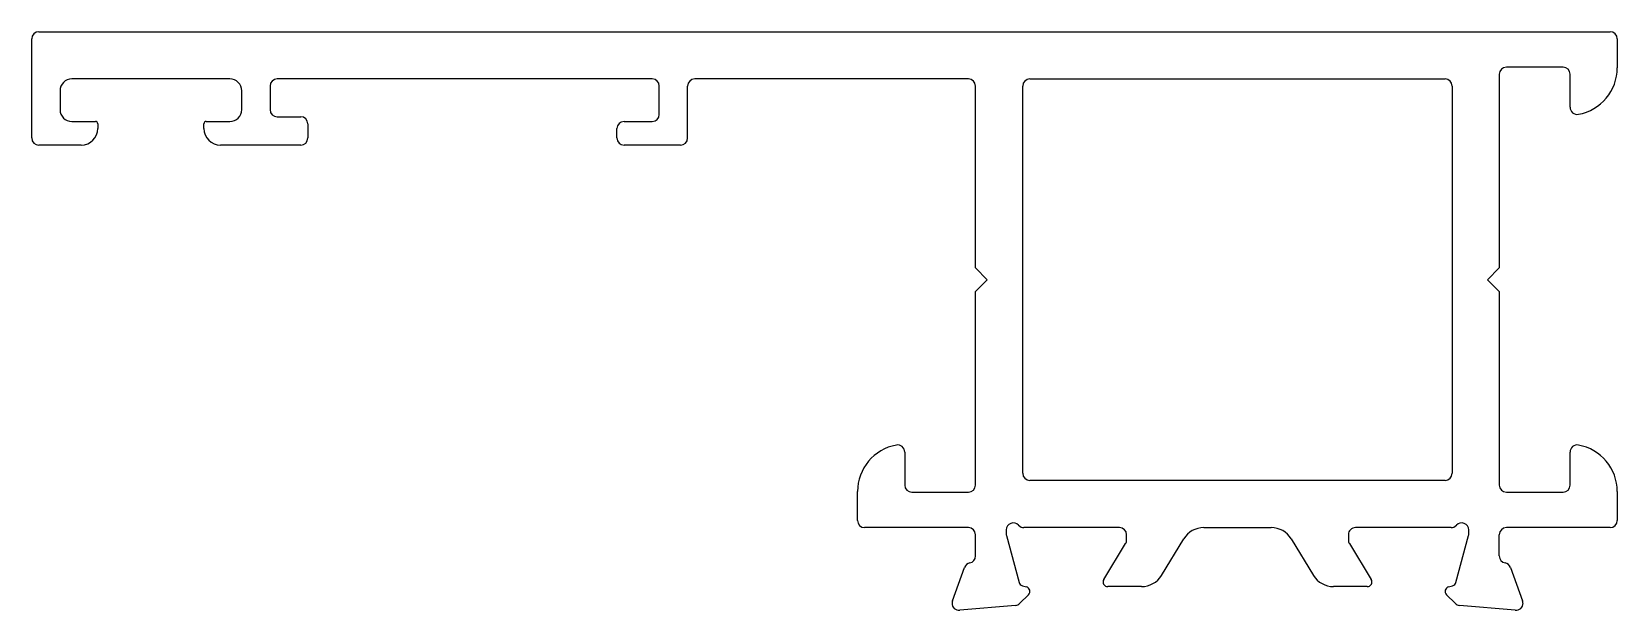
# Model space of a CAD drawing. Extents: x 924.2 to 991.4, y 663.5 to 688.
import ezdxf

# ---------------------------------------------------------------- set-up
doc = ezdxf.new("R2010")
doc.units = 0
doc.layers.get('0').update_dxf_attribs({"linetype": 'CONTINUOUS'})

msp = doc.modelspace()

# ---------------------------------------------------------------- linework, layer by layer
for p, q in [((924.216, 683.536), (924.216, 687.736)), ((924.516, 688.036), (991.116, 688.036)), ((991.416, 687.736), (991.416, 686.509)), ((986.416, 686.236), (986.416, 678.036)), ((989.116, 686.536), (986.716, 686.536)), ((989.416, 684.836), (989.416, 686.236)), ((925.416, 685.536), (925.416, 684.736)), ((932.616, 686.036), (925.916, 686.036)), ((933.116, 684.736), (933.116, 685.536)), ((934.316, 685.736), (934.316, 684.736)), ((950.516, 686.036), (934.616, 686.036)), ((950.816, 684.536), (950.816, 685.736)), ((952.016, 683.536), (952.016, 685.736)), ((963.916, 686.036), (952.316, 686.036)), ((964.216, 678.036), (964.216, 685.736)), ((966.216, 669.336), (966.216, 685.736)), ((966.516, 686.036), (984.116, 686.036)), ((984.416, 685.736), (984.416, 669.336)), ((925.916, 684.236), (926.916, 684.236)), ((927.016, 684.136), (927.016, 683.936)), ((931.516, 683.936), (931.516, 684.136)), ((931.616, 684.236), (932.616, 684.236)), ((934.616, 684.436), (935.616, 684.436)), ((935.916, 684.136), (935.916, 683.536)), ((949.319, 684.236), (950.516, 684.236)), ((949.019, 683.536), (949.019, 683.936)), ((926.316, 683.236), (924.516, 683.236)), ((935.616, 683.236), (932.216, 683.236)), ((951.716, 683.236), (949.319, 683.236)), ((964.716, 677.536), (964.216, 678.036)), ((964.216, 677.036), (964.716, 677.536)), ((986.416, 678.036), (985.916, 677.536)), ((985.916, 677.536), (986.416, 677.036)), ((964.216, 668.836), (964.216, 677.036)), ((986.416, 677.036), (986.416, 668.836)), ((961.216, 670.236), (961.216, 668.836)), ((989.416, 668.836), (989.416, 670.236)), ((984.116, 669.036), (966.516, 669.036)), ((959.216, 667.336), (959.216, 668.563)), ((961.516, 668.536), (963.916, 668.536)), ((986.716, 668.536), (989.116, 668.536)), ((991.416, 668.563), (991.416, 667.336)), ((963.916, 667.036), (959.516, 667.036)), ((964.216, 665.835), (964.216, 666.736)), ((965.52, 666.936), (965.52, 666.776)), ((965.53, 666.698), (966.061, 664.716)), ((970.32, 667.036), (966.267, 667.036)), ((970.62, 666.515), (970.62, 666.736)), ((973.893, 667.036), (976.746, 667.036)), ((980.02, 666.736), (980.02, 666.515)), ((984.373, 667.036), (980.32, 667.036)), ((984.579, 664.716), (985.11, 666.698)), ((985.12, 666.776), (985.12, 666.936)), ((986.416, 665.837), (986.416, 666.736)), ((991.116, 667.036), (986.716, 667.036)), ((969.649, 664.84), (970.576, 666.359)), ((972.099, 665.015), (973.04, 666.557)), ((977.6, 666.557), (978.541, 665.015)), ((980.064, 666.359), (980.991, 664.84)), ((963.237, 663.937), (963.751, 665.35)), ((986.888, 665.35), (987.402, 663.937)), ((966.461, 664.195), (966.097, 663.831)), ((966.202, 664.575), (966.372, 664.529)), ((971.245, 664.536), (969.82, 664.536)), ((980.82, 664.536), (979.394, 664.536)), ((984.542, 663.831), (984.178, 664.195)), ((984.268, 664.529), (984.437, 664.575)), ((965.911, 663.744), (963.546, 663.537)), ((987.094, 663.537), (984.728, 663.744))]:
    msp.add_line(p, q)
for centre, radius, start, end in [((924.516, 687.736), 0.3, 90, 180), ((991.116, 687.736), 0.3, 0, 90), ((986.716, 686.236), 0.3, 90, 180), ((989.116, 686.236), 0.3, 360, 90), ((989.416, 686.509), 2, 280.16425, 0), ((925.916, 685.536), 0.5, 90, 180), ((932.616, 685.536), 0.5, 0, 90), ((934.616, 685.736), 0.3, 90, 180), ((950.516, 685.736), 0.3, 0, 90), ((952.316, 685.736), 0.3, 90, 180), ((963.916, 685.736), 0.3, 0, 90), ((966.516, 685.736), 0.3, 90, 180), ((984.116, 685.736), 0.3, 0, 90), ((989.716, 684.836), 0.3, 180, 280.16425), ((925.916, 684.736), 0.5, 180, 270), ((926.916, 684.136), 0.1, 0, 90), ((931.616, 684.136), 0.1, 90, 180), ((932.616, 684.736), 0.5, 270, 0), ((934.616, 684.736), 0.3, 180, 270), ((935.616, 684.136), 0.3, 360, 90), ((949.319, 683.936), 0.3, 90, 180), ((950.516, 684.536), 0.3, 270, 0), ((924.516, 683.536), 0.3, 180, 270), ((926.316, 683.936), 0.7, 270, 0), ((932.216, 683.936), 0.7, 180, 270), ((935.616, 683.536), 0.3, 270, 0), ((949.319, 683.536), 0.3, 180, 270), ((951.716, 683.536), 0.3, 270, 0), ((961.216, 668.563), 2, 100.16425, 180), ((960.916, 670.236), 0.3, 360, 100.16425), ((989.716, 670.236), 0.3, 79.83575, 180), ((989.416, 668.563), 2, 0, 79.83575), ((966.516, 669.336), 0.3, 180, 270), ((984.116, 669.336), 0.3, 270, 0), ((961.516, 668.836), 0.3, 180, 270), ((963.916, 668.836), 0.3, 270, 0), ((986.716, 668.836), 0.3, 180, 270), ((989.116, 668.836), 0.3, 270, 0), ((959.516, 667.336), 0.3, 180, 270), ((991.116, 667.336), 0.3, 270, 0), ((963.916, 666.736), 0.3, 0, 90), ((965.82, 666.936), 0.3, 41.81031, 180), ((965.82, 666.776), 0.3, 180, 195), ((966.267, 667.336), 0.3, 221.81031, 270), ((970.32, 666.736), 0.3, 360, 90), ((973.893, 666.036), 1, 90, 148.60449), ((976.746, 666.036), 1, 31.39551, 90), ((980.319, 666.737), 0.299, 89.9014, 180.0986), ((984.373, 667.336), 0.3, 270, 318.18969), ((984.82, 666.936), 0.3, 360, 138.18969), ((984.82, 666.776), 0.3, 345, 360), ((986.716, 666.736), 0.3, 90, 180), ((970.32, 666.515), 0.3, 328.60449, 360), ((980.32, 666.515), 0.3, 180, 211.39551), ((964.033, 665.247), 0.3, 101.26104, 160), ((963.916, 665.835), 0.3, 281.26104, 0), ((986.716, 665.837), 0.3, 180, 259.45205), ((986.606, 665.247), 0.3, 20, 79.45205), ((966.254, 664.768), 0.2, 195, 255), ((969.82, 664.736), 0.2, 148.60449, 270), ((971.245, 665.536), 1, 270, 328.60449), ((979.394, 665.536), 1, 211.39551, 270), ((980.82, 664.736), 0.2, 270, 31.39551), ((984.385, 664.768), 0.2, 285, 345), ((963.501, 663.839), 0.281, 159.71969, 180.66397), ((966.32, 664.336), 0.2, 315, 75), ((984.32, 664.336), 0.2, 105, 225), ((987.139, 663.839), 0.281, 359.33603, 20.28031), ((963.52, 663.836), 0.3, 180, 275), ((965.885, 664.043), 0.3, 275, 315), ((984.754, 664.043), 0.3, 225, 265), ((987.12, 663.836), 0.3, 265, 360)]:
    msp.add_arc(centre, radius, start, end)

doc.saveas('drawing.dxf')
